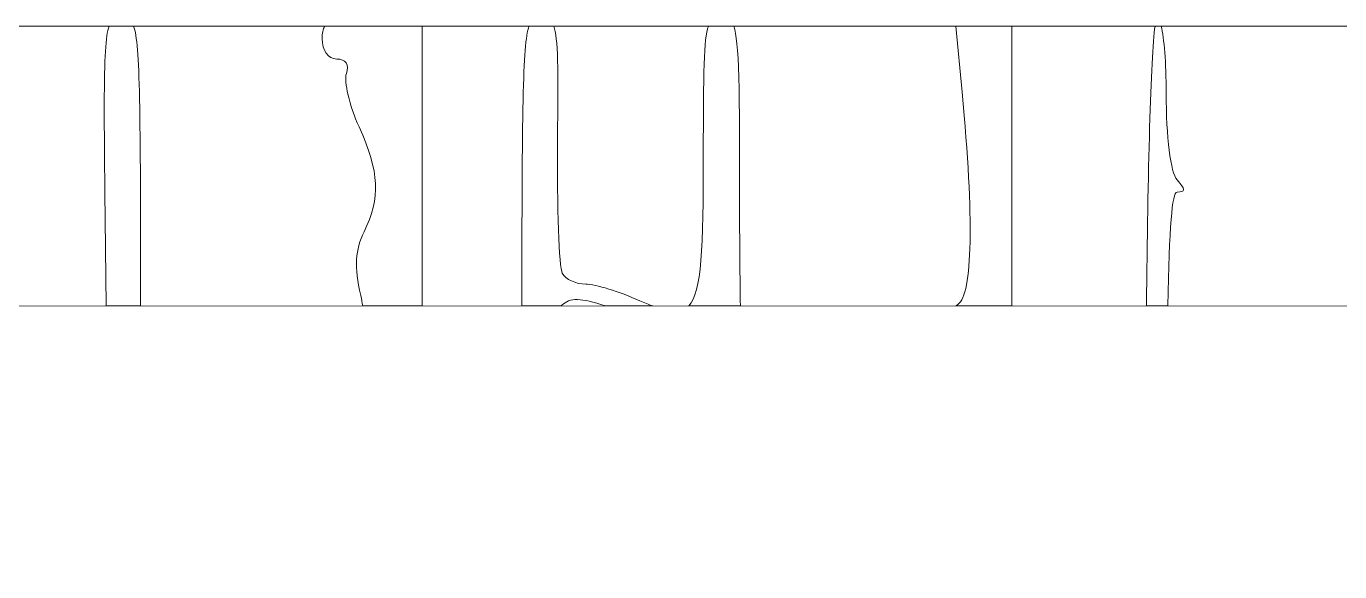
# Model space of a CAD drawing. Header units: centimetres. Extents: x -18.3 to 18.3, y -25.5 to 25.5.
# Drawn here: x -2.336 to -0.459, y -15.157 to -14.377 of the extents above; entities that cross this region are included whole.
import ezdxf

# ---------------------------------------------------------------- set-up
doc = ezdxf.new("R2010")
doc.units = ezdxf.units.CM
doc.header["$MEASUREMENT"] = 0
doc.layers.add('layer 1', color=7, linetype='Continuous')

msp = doc.modelspace()

# ---------------------------------------------------------------- linework, layer by layer
at = {"layer": 'layer 1', "color": 1, "lineweight": 9}
msp.add_open_spline([(-7.46346, -17.77613), (-7.46346, -17.77613), (-3.35372, -15.17736), (-3.35372, -15.17736), (-3.35372, -15.17736), (-3.35372, -15.17736), (0.48334, -15.17736), (0.48334, -15.17736), (0.48334, -15.17736), (0.48334, -15.17736), (0.48334, -14.77747), (0.48334, -14.77747), (0.48334, -14.77747), (0.48334, -14.77747), (-2.71723, -14.77749), (-2.71723, -14.77749), (-2.71723, -14.77749), (-2.71723, -14.77749), (-2.36183, -14.37749), (-2.36183, -14.37749), (-2.36183, -14.37749), (-2.36183, -14.37749), (1.45297, -14.37749), (1.45297, -14.37749), (1.45297, -14.37749), (1.45297, -14.37749), (1.45297, -14.77747), (1.45297, -14.77747), (1.45297, -14.77747), (1.45297, -14.77747), (1.45328, -14.77747), (1.45328, -14.77747), (1.45328, -14.77747), (1.45328, -14.77747), (1.45328, -20.77631), (1.45328, -20.77631), (1.45328, -20.77631), (1.45328, -20.77631), (1.45264, -21.17618), (1.45264, -21.17618), (1.45264, -21.17618), (1.45264, -21.17618), (-2.37277, -21.17618), (-2.37277, -21.17618), (-2.37277, -21.17618), (-2.37277, -21.17618), (-2.72112, -20.77631), (-2.72112, -20.77631), (-2.72112, -20.77631), (-2.72112, -20.77631), (0.48342, -20.77631), (0.48342, -20.77631), (0.48342, -20.77631), (0.48342, -20.77631), (0.48342, -20.37631), (0.48342, -20.37631), (0.48342, -20.37631), (0.48342, -20.37631), (-3.35327, -20.37631), (-3.35327, -20.37631), (-3.35327, -20.37631), (-3.35327, -20.37631), (-7.46346, -17.77613), (-7.46346, -17.77613)], degree=3, knots=[0, 0, 0, 0, 0.0588235, 0.0588235, 0.0588235, 0.0588235, 0.1176471, 0.1176471, 0.1176471, 0.1176471, 0.1764706, 0.1764706, 0.1764706, 0.1764706, 0.2352941, 0.2352941, 0.2352941, 0.2352941, 0.2941176, 0.2941176, 0.2941176, 0.2941176, 0.3529412, 0.3529412, 0.3529412, 0.3529412, 0.4117647, 0.4117647, 0.4117647, 0.4117647, 0.4705882, 0.4705882, 0.4705882, 0.4705882, 0.5294118, 0.5294118, 0.5294118, 0.5294118, 0.5882353, 0.5882353, 0.5882353, 0.5882353, 0.6470588, 0.6470588, 0.6470588, 0.6470588, 0.7058824, 0.7058824, 0.7058824, 0.7058824, 0.7647059, 0.7647059, 0.7647059, 0.7647059, 0.8235294, 0.8235294, 0.8235294, 0.8235294, 0.8823529, 0.8823529, 0.8823529, 0.8823529, 1, 1, 1, 1], dxfattribs=at)
at = {"layer": 'layer 1', "color": 2, "lineweight": 9}
for points, knots in [([(-2.22427, -14.48966), (-2.22427, -14.5299), (-2.22372, -14.58329), (-2.22296, -14.65402), (-2.22296, -14.65402), (-2.22296, -14.65402), (-2.22178, -14.77747), (-2.22178, -14.77747), (-2.22178, -14.77747), (-2.22178, -14.77747), (-2.17239, -14.77747), (-2.17239, -14.77747), (-2.17239, -14.77747), (-2.17239, -14.49694), (-2.17295, -14.40343), (-2.18228, -14.37749), (-2.18228, -14.37749), (-2.18228, -14.37749), (-2.21744, -14.37749), (-2.21744, -14.37749), (-2.21744, -14.37749), (-2.22241, -14.39138), (-2.22416, -14.42187), (-2.22427, -14.48966)], [0, 0, 0, 0, 0.1428571, 0.1428571, 0.1428571, 0.1428571, 0.2857143, 0.2857143, 0.2857143, 0.2857143, 0.4285714, 0.4285714, 0.4285714, 0.4285714, 0.5714286, 0.5714286, 0.5714286, 0.5714286, 0.7142857, 0.7142857, 0.7142857, 0.7142857, 1, 1, 1, 1]), ([(-1.91302, -14.39507), (-1.91302, -14.4122), (-1.90433, -14.42437), (-1.89219, -14.42437), (-1.89219, -14.42437), (-1.8795, -14.42437), (-1.87406, -14.43251), (-1.87839, -14.44509), (-1.87839, -14.44509), (-1.8822, -14.45648), (-1.87406, -14.49075), (-1.86029, -14.52135), (-1.86029, -14.52135), (-1.8311, -14.58589), (-1.82938, -14.62289), (-1.85323, -14.67149), (-1.85323, -14.67149), (-1.86592, -14.69743), (-1.86712, -14.72095), (-1.8579, -14.76242), (-1.8579, -14.76242), (-1.85648, -14.76825), (-1.85596, -14.7726), (-1.85509, -14.77747), (-1.85509, -14.77747), (-1.85509, -14.77747), (-1.77036, -14.77747), (-1.77036, -14.77747), (-1.77036, -14.77747), (-1.77036, -14.77747), (-1.77036, -14.37749), (-1.77036, -14.37749), (-1.77036, -14.37749), (-1.77036, -14.37749), (-1.90911, -14.37749), (-1.90911, -14.37749), (-1.90911, -14.37749), (-1.91195, -14.38171), (-1.91302, -14.38738), (-1.91302, -14.39507)], [0, 0, 0, 0, 0.0909091, 0.0909091, 0.0909091, 0.0909091, 0.1818182, 0.1818182, 0.1818182, 0.1818182, 0.2727273, 0.2727273, 0.2727273, 0.2727273, 0.3636364, 0.3636364, 0.3636364, 0.3636364, 0.4545455, 0.4545455, 0.4545455, 0.4545455, 0.5454545, 0.5454545, 0.5454545, 0.5454545, 0.6363636, 0.6363636, 0.6363636, 0.6363636, 0.7272727, 0.7272727, 0.7272727, 0.7272727, 0.8181818, 0.8181818, 0.8181818, 0.8181818, 1, 1, 1, 1]), ([(-1.6277, -14.77747), (-1.6277, -14.77747), (-1.5714, -14.77747), (-1.5714, -14.77747), (-1.5714, -14.77747), (-1.57107, -14.77716), (-1.57085, -14.77649), (-1.57054, -14.7763), (-1.57054, -14.7763), (-1.55902, -14.76555), (-1.54351, -14.76533), (-1.50858, -14.77747), (-1.50858, -14.77747), (-1.50858, -14.77747), (-1.44079, -14.77747), (-1.44079, -14.77747), (-1.44079, -14.77747), (-1.44675, -14.77519), (-1.4524, -14.77302), (-1.45945, -14.76989), (-1.45945, -14.76989), (-1.48808, -14.75697), (-1.52279, -14.74633), (-1.53657, -14.74633), (-1.53657, -14.74633), (-1.55024, -14.74633), (-1.56531, -14.73928), (-1.56998, -14.73073), (-1.56998, -14.73073), (-1.57465, -14.72214), (-1.57767, -14.63655), (-1.57682, -14.54054), (-1.57682, -14.54054), (-1.57573, -14.43695), (-1.57585, -14.39462), (-1.58215, -14.37749), (-1.58215, -14.37749), (-1.58215, -14.37749), (-1.61761, -14.37749), (-1.61761, -14.37749), (-1.61761, -14.37749), (-1.62661, -14.4032), (-1.62758, -14.50183), (-1.6277, -14.77747)], [0, 0, 0, 0, 0.0833333, 0.0833333, 0.0833333, 0.0833333, 0.1666667, 0.1666667, 0.1666667, 0.1666667, 0.25, 0.25, 0.25, 0.25, 0.3333333, 0.3333333, 0.3333333, 0.3333333, 0.4166667, 0.4166667, 0.4166667, 0.4166667, 0.5, 0.5, 0.5, 0.5, 0.5833333, 0.5833333, 0.5833333, 0.5833333, 0.6666667, 0.6666667, 0.6666667, 0.6666667, 0.75, 0.75, 0.75, 0.75, 0.8333333, 0.8333333, 0.8333333, 0.8333333, 1, 1, 1, 1]), ([(-1.38924, -14.77747), (-1.38924, -14.77747), (-1.31559, -14.77747), (-1.31559, -14.77747), (-1.31559, -14.77747), (-1.31623, -14.73592), (-1.31667, -14.69123), (-1.31667, -14.64263), (-1.31667, -14.64263), (-1.31667, -14.46211), (-1.31712, -14.39929), (-1.32514, -14.37749), (-1.32514, -14.37749), (-1.32514, -14.37749), (-1.36113, -14.37749), (-1.36113, -14.37749), (-1.36113, -14.37749), (-1.368, -14.39571), (-1.36853, -14.44248), (-1.36853, -14.56159), (-1.36853, -14.56159), (-1.36853, -14.69612), (-1.3708, -14.75719), (-1.38924, -14.77747)], [0, 0, 0, 0, 0.1428571, 0.1428571, 0.1428571, 0.1428571, 0.2857143, 0.2857143, 0.2857143, 0.2857143, 0.4285714, 0.4285714, 0.4285714, 0.4285714, 0.5714286, 0.5714286, 0.5714286, 0.5714286, 0.7142857, 0.7142857, 0.7142857, 0.7142857, 1, 1, 1, 1]), ([(-1.00793, -14.37749), (-1.00793, -14.37749), (-0.99893, -14.47189), (-0.99893, -14.47189), (-0.99893, -14.47189), (-0.98177, -14.65293), (-0.98385, -14.76055), (-1.00476, -14.77511), (-1.00476, -14.77511), (-1.00587, -14.77586), (-1.00684, -14.77672), (-1.00782, -14.77747), (-1.00782, -14.77747), (-1.00782, -14.77747), (-0.92775, -14.77747), (-0.92775, -14.77747), (-0.92775, -14.77747), (-0.92775, -14.77747), (-0.92775, -14.37749), (-0.92775, -14.37749), (-0.92775, -14.37749), (-0.92775, -14.37749), (-1.00793, -14.37749), (-1.00793, -14.37749)], [0, 0, 0, 0, 0.1428571, 0.1428571, 0.1428571, 0.1428571, 0.2857143, 0.2857143, 0.2857143, 0.2857143, 0.4285714, 0.4285714, 0.4285714, 0.4285714, 0.5714286, 0.5714286, 0.5714286, 0.5714286, 0.7142857, 0.7142857, 0.7142857, 0.7142857, 1, 1, 1, 1]), ([(-0.7354, -14.77747), (-0.7354, -14.77747), (-0.70513, -14.77747), (-0.70513, -14.77747), (-0.70513, -14.77747), (-0.70285, -14.66529), (-0.69896, -14.61464), (-0.69179, -14.61464), (-0.69179, -14.61464), (-0.67963, -14.61464), (-0.67963, -14.61075), (-0.69179, -14.59706), (-0.69179, -14.59706), (-0.70102, -14.58664), (-0.70732, -14.53632), (-0.70732, -14.47275), (-0.70732, -14.47275), (-0.70732, -14.42903), (-0.71024, -14.39443), (-0.71446, -14.37749), (-0.71446, -14.37749), (-0.71446, -14.37749), (-0.72326, -14.37749), (-0.72326, -14.37749), (-0.72326, -14.37749), (-0.72923, -14.42023), (-0.73389, -14.58753), (-0.7354, -14.77747)], [0, 0, 0, 0, 0.125, 0.125, 0.125, 0.125, 0.25, 0.25, 0.25, 0.25, 0.375, 0.375, 0.375, 0.375, 0.5, 0.5, 0.5, 0.5, 0.625, 0.625, 0.625, 0.625, 0.75, 0.75, 0.75, 0.75, 1, 1, 1, 1])]:
    msp.add_open_spline(points, degree=3, knots=knots, dxfattribs=at)

doc.saveas('drawing.dxf')
